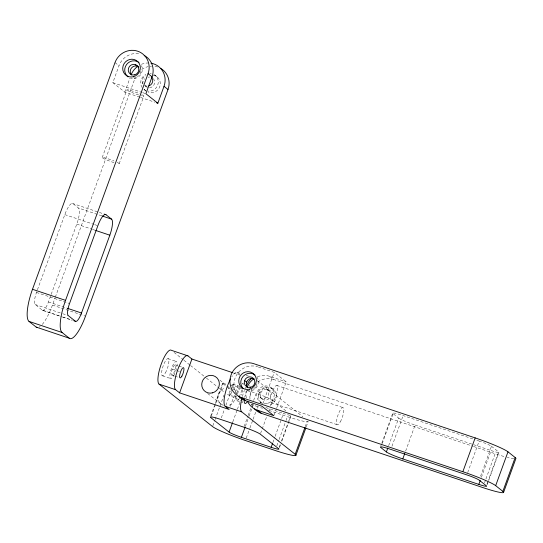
<?xml version="1.0" encoding="UTF-8"?>
<svg xmlns="http://www.w3.org/2000/svg" width="543" height="543" viewBox="0 0 543 543"><rect width="100%" height="100%" fill="white"/><g stroke="black" fill="none" stroke-linecap="round" stroke-linejoin="round"><path stroke-width="0.41" stroke-dasharray="2.71 2.04" d="M59.676 315.999L42.361 310.196L35.18 304.494A10.846 2.885 -71.5 0 1 36.476 292.446L64.807 214.621A14.464 3.849 -71.5 0 1 72.925 203.618L78.511 208.05L102.118 215.965M139.761 97.163L124.809 92.154L112.835 82.658L118.992 65.737A18.082 17.349 -51.6 0 1 140.359 53.981M42.361 310.196A10.846 2.885 -71.5 0 0 48.449 301.942L76.773 224.116A14.464 3.849 -71.5 0 0 78.511 208.05M124.809 92.154L129.845 78.314M102.24 157.497L126.872 89.826A9.041 0.835 20 0 1 139.782 93.783M42.273 324.436A28.928 7.697 -71.5 0 0 52.44 305.105L55.047 297.951M55.338 297.15L134.956 78.402A18.082 17.349 -51.6 0 1 135.485 77.092M119.188 163.742L143.82 96.07M210.677 416.196L214.967 404.392M215.259 403.605L222.705 383.141M211.302 415.972L223.044 383.711A14.464 1.337 20 0 1 225.908 383.487M212.842 425.78L214.845 420.268M215.137 419.481L224.015 395.087M221.327 417.872L224.476 409.218M225.908 405.282L231.922 388.754M232.214 387.974L233.069 385.611L241.845 388.55M230.327 406.334L234.338 395.318M235.479 392.168L238.343 384.295M232.804 421.877L237.101 410.074M237.386 409.286L240.25 401.42M244.18 426.418L247.9 416.182M248.185 415.402L250.764 408.316M251.911 405.166L252.481 403.598M253.629 400.449L256.208 393.363L246.631 390.159M245.402 426.309L248.837 416.868M249.122 416.081L252.278 407.426M252.563 406.639L253.418 404.277M246.244 438.133L249.678 428.692M249.963 427.904L252.828 420.031M253.113 419.25L255.977 411.377M257.124 408.227L257.694 406.659L262.52 408.275M262.778 403.836L274.235 372.362L257.708 366.824L256.567 365.921M260.592 433.382L266.891 416.067M268.894 410.562L269.471 408.988M270.618 405.838L272.62 400.327A14.464 1.337 20 0 0 256.208 393.363M274.174 414.906L276.468 408.614M276.754 407.827L286.209 381.858L274.235 372.362M272.857 442.579L274.86 437.067M275.145 436.287L283.453 413.461A10.846 1.005 20 0 0 290.491 415.368M276.849 445.742L278.851 440.237M279.136 439.45L285.727 421.348M286.012 420.56L287.444 416.63A28.928 2.674 20 0 0 308.18 421.558L306.177 427.07M279.231 447.154L280.378 444.004M281.525 440.855L288.394 421.972M288.686 421.185L290.688 415.673M279.489 447.575L280.629 444.425M281.776 441.283L291.231 415.314M305.207 426.723L307.216 421.219M380.738 446.156L381.6 443.801M381.885 443.013L392.765 413.108M382.224 443.577L393.105 413.671A14.464 1.337 20 0 1 403.137 415.571L475.152 439.715M388.666 445.647L398.691 418.103L393.105 413.671M391.965 446.265L403.137 415.571M405.655 451.036L415.103 425.067A14.464 1.337 20 0 1 398.691 418.103M467.699 472.532L479.157 441.059L475.953 439.986M480.582 476.184L491.463 446.278A10.846 1.005 20 0 0 479.157 441.059M481.383 477.311L491.123 450.554A10.846 1.005 20 0 0 498.644 451.98L488.333 480.304M484.519 482.836L485.666 479.686M485.951 478.899L495.114 453.717A28.928 2.674 20 0 0 505.092 456.819M486.901 484.241L488.048 481.091M487.159 484.661L498.902 452.4M112.835 82.658L141.954 92.419M142.741 92.683L145.891 93.735M140.542 97.428L154.707 102.179M72.362 203.387L104.629 214.207M64.807 214.621L93.919 224.381M94.706 224.646L97.855 225.705M76.773 224.116L91.726 229.132M92.514 229.39L94.876 230.184M36.476 292.446L69.531 303.523M48.449 301.942L66.551 308.01M257.47 376.774A18.082 17.349 -51.6 0 1 269.681 376.319L286.209 381.858M415.103 425.067L491.123 450.554M52.44 305.105L85.489 316.189M269.681 376.319L273.672 379.482L472.648 446.19M473.448 446.455L495.114 453.717M276.794 385.428L342.891 407.583M35.18 304.494L61.936 313.467M62.723 313.732L68.228 315.578M236.809 372.193L240.651 373.53M246.162 375.376L248.613 376.15M233.497 372.96L239.897 375.104M62.818 317.051L72.267 320.221M42.782 310.365L61.664 316.698M62.452 316.963L71.9 320.126M167.977 358.631L176.237 361.4M243.841 384.064L242.341 383.562A9.041 2.403 -71.5 0 1 243.278 386.249M249.101 385.829L250.601 386.331M175.145 364.842L178.152 365.853M178.898 366.104L181.905 367.109M232.988 384.234L239.748 386.501M172.314 369.057L180.575 371.826M233.157 389.453L238.411 391.218M271.33 402.635L337.434 424.789M171.873 375.165L174.127 375.926M174.873 376.177L178.633 377.433M229.709 394.557L237.223 397.076M265.765 407.535L283.453 413.461M268.955 410.433L287.444 416.63M162.52 375.837L170.78 378.607M236.884 400.768L242.891 402.784M154.965 75.172L156.961 76.753M144.703 85.482L146.196 86.67M115.001 62.574L118.992 65.737M133.816 77.493L134.956 78.402M491.463 446.278L498.644 451.98M270.998 387.627L272.993 389.216M257.334 380.636L302.879 416.766M266.81 388.924L268.805 390.505M239.789 374.283L237.508 372.478A18.082 4.812 -71.5 0 0 231.739 376.89M272.62 400.327L286.385 411.248M258.563 391.578L260.559 393.159M260.233 397.551L262.228 399.132M260.036 402.01L261.529 403.198M219.861 380.1L230.076 388.204M223.044 383.711L226.322 386.311M226.974 386.826L230.911 389.949M174.045 352.414L183.283 359.744M183.948 360.267L189.887 364.977M190.545 365.5L205.729 377.548M206.388 378.071L224.211 392.202M207.623 393.465L221.028 404.101M235.268 395.542A9.041 8.674 -51.6 0 1 227.517 405.702M223.431 405.37A9.041 8.674 -51.6 0 1 217.757 396.193A9.041 8.674 -51.6 0 1 225.501 388.116M228.257 388.123A9.041 8.674 -51.6 0 1 229.587 388.449M242.789 389.731A9.041 2.403 -71.5 0 1 241.099 395.053M239.415 398.419A9.041 2.403 -71.5 0 1 236.022 397.028M236.762 393.275A9.041 2.403 -71.5 0 1 239.232 386.915M251.538 389.019A9.041 2.403 -71.5 0 1 249.366 397.822M244.696 397.367A9.041 2.403 -71.5 0 1 246.929 390.817M241.662 389.949A5.423 1.446 -71.5 0 1 239.497 395.915M237.556 394.381A5.423 1.446 -71.5 0 1 240.4 387.498M242.361 396.485A18.082 4.812 -71.5 0 1 244.377 390.451M245.164 388.53A18.082 4.812 -71.5 0 1 245.707 387.295M231.467 385.645A5.423 1.446 -71.5 0 1 233.361 384.532A5.423 1.446 -71.5 0 1 233.056 388.727M231.915 391.87A5.423 1.446 -71.5 0 1 229.336 394.259A5.423 1.446 -71.5 0 1 230.151 388.449M231.705 385.157A14.464 1.337 20 0 1 233.069 385.611M257.694 406.659A28.928 2.674 20 0 1 251.348 404.447M242.938 401.277A28.928 2.674 20 0 1 226.193 393.627M261.02 402.682A9.041 8.674 -51.6 0 1 263.029 388.924A9.041 8.674 -51.6 0 1 275.871 393.234A9.041 8.674 -51.6 0 1 268.52 405.193M256.907 376.944A9.041 8.674 -51.6 0 1 256.466 387.41A9.041 8.674 -51.6 0 1 246.474 390.621M252.814 406.836A18.082 17.349 -51.6 0 1 251.47 404.447M249.99 399.146A18.082 17.349 -51.6 0 1 251.518 389.548M257.762 381.973A18.082 17.349 -51.6 0 1 273.672 379.482M246.359 398.033A18.082 17.349 -51.6 0 1 246.237 390.41M236.857 394.17A18.082 17.349 -51.6 0 1 237.739 373.245A18.082 17.349 -51.6 0 1 257.708 366.824M256.839 383.752A5.423 5.206 -51.6 0 1 256.16 386.175M255.692 386.887A5.423 5.206 -51.6 0 1 253.751 388.503M252.97 388.822A5.423 5.206 -51.6 0 1 252.156 389.019M513.875 458.801A28.928 2.674 20 0 1 507.216 457.403M117.173 162.371A9.041 0.835 20 0 1 117.186 163.531M113.976 162.615A9.041 0.835 20 0 1 102.213 157.558A9.041 0.835 20 0 1 113.955 160.966M141.804 94.692A9.041 0.835 20 0 1 140.875 95.616M138.608 94.944A9.041 0.835 20 0 1 126.872 89.826M153.228 75.151A9.041 8.674 -51.6 0 1 159.961 86.038A9.041 8.674 -51.6 0 1 148.402 92.398M144.133 89.154A9.041 8.674 -51.6 0 0 145.999 91.129L144.004 89.547A9.041 8.674 -51.6 0 0 146.406 90.817M142.673 83.921A9.041 8.674 -51.6 0 1 144.574 78.694M153.818 74.439A9.041 8.674 -51.6 0 1 157.748 85.129A9.041 8.674 -51.6 0 1 147.737 91.149M142.137 87.572A9.041 8.674 -51.6 0 1 145.823 74.418M149.861 73.454A9.041 8.674 -51.6 0 1 151.232 73.57M153.384 78.592A5.423 5.206 -51.6 0 1 149.257 87.701M147.635 87.437A5.423 5.206 -51.6 0 1 145.076 85.489M148.063 77.276A5.423 5.206 -51.6 0 1 149.712 77.018M141.547 65.676A9.041 8.674 -51.6 0 1 139.979 75.491A9.041 8.674 -51.6 0 1 130.442 78.158M141.73 69.511A18.082 17.349 -51.6 0 1 148.096 66.619M150.153 66.26A18.082 17.349 -51.6 0 1 151.538 66.151M154.979 66.361A18.082 17.349 -51.6 0 1 157.64 67.02M141.438 64.312A18.082 17.349 -51.6 0 1 148.239 62.974M147.268 86.113A5.423 5.206 -51.6 0 1 144.893 85.529M143.081 83.907A5.423 5.206 -51.6 0 1 146.074 75.694M40.175 326.458A28.928 7.697 -71.5 0 1 39.144 327.13M140.807 71.289A5.423 5.206 -51.6 0 1 138.445 75.606M137.718 76.047A5.423 5.206 -51.6 0 1 136.938 76.366M165.432 372.837A9.041 2.403 -71.5 0 0 168.323 358.774A9.041 2.403 -71.5 0 0 161.977 370.095A9.041 2.403 -71.5 0 0 165.432 372.837M173.699 375.607A9.041 2.403 -71.5 0 0 176.59 361.55A9.041 2.403 -71.5 0 0 170.244 372.865A9.041 2.403 -71.5 0 0 173.699 375.607M173.624 373.367A5.423 1.446 -71.5 0 0 175.355 364.93A5.423 1.446 -71.5 0 0 171.547 371.724A5.423 1.446 -71.5 0 0 173.624 373.367M340.352 421.789A9.041 2.403 -71.5 0 0 343.244 407.732A9.041 2.403 -71.5 0 0 336.898 419.047A9.041 2.403 -71.5 0 0 340.352 421.789M274.249 399.628A9.041 2.403 -71.5 0 0 277.14 385.571A9.041 2.403 -71.5 0 0 270.794 396.885A9.041 2.403 -71.5 0 0 274.249 399.628M267.434 403.422A9.041 8.674 -51.6 0 0 272.009 388.537A9.041 8.674 -51.6 0 0 257.104 392.494A9.041 8.674 -51.6 0 0 267.434 403.422M266.667 399.981A5.423 5.206 -51.6 0 0 269.416 391.048A5.423 5.206 -51.6 0 0 260.47 393.424A5.423 5.206 -51.6 0 0 266.667 399.981M264.672 398.399A5.423 5.206 -51.6 0 0 267.421 389.467A5.423 5.206 -51.6 0 0 258.475 391.842A5.423 5.206 -51.6 0 0 264.672 398.399"/><path stroke-width="0.81" d="M37.324 327.572A28.928 7.697 -71.5 0 1 36.205 327.11L29.023 321.415A28.928 7.697 -71.5 0 1 32.492 289.283L115.001 62.574A18.082 17.349 -51.6 0 1 137.684 51.198A18.082 17.349 -51.6 0 1 148.056 73.658L152.047 76.821L145.891 93.735L157.857 103.231L164.013 86.317A18.082 17.349 -51.6 0 0 150.988 63.198M160.742 68.425A18.082 17.349 -51.6 0 1 168.004 89.48L85.489 316.189A28.928 7.697 -71.5 0 1 69.253 338.194L62.072 332.492A28.928 7.697 -71.5 0 1 65.54 300.36L148.056 73.658M73.841 320.743L75.416 321.273A10.846 2.885 -71.5 0 0 81.504 313.019L109.829 235.194A14.464 3.849 -71.5 0 0 111.559 219.128L105.973 214.702L104.399 214.173M230.592 378.892A18.082 4.812 -71.5 0 0 225.189 406.313L229.18 409.476L179.604 392.86L191.917 359.025L187.932 355.855L171.405 350.316A18.082 4.812 -71.5 0 0 161.257 364.068A18.082 4.812 -71.5 0 0 159.085 384.152L212.557 426.567A28.928 2.674 20 0 0 245.382 440.495L275.131 450.466A28.928 2.674 20 0 0 295.182 454.267L304.922 427.511M229.085 432.106L210.725 417.547A14.464 1.337 20 0 1 220.757 419.447L243.888 427.205A14.464 1.337 20 0 1 260.307 434.169L278.661 448.728A10.846 1.005 20 0 1 271.14 447.303L241.391 437.325A10.846 1.005 20 0 1 229.085 432.106L232.519 422.664M241.391 437.325L245.117 427.097M271.14 447.303L272.572 443.366M295.86 455.394L305.885 427.857M386.378 451.939L380.792 447.513A14.464 1.337 20 0 1 390.817 449.414L466.837 474.894A10.846 1.005 20 0 1 479.15 480.121L486.331 485.815A10.846 1.005 20 0 1 478.811 484.39L402.791 458.903A14.464 1.337 20 0 1 386.378 451.939L387.811 448.009M402.791 458.903L404.793 453.398M475.166 437.896A28.928 2.674 20 0 1 507.99 451.824L515.171 457.518L502.859 491.354L495.671 485.659A28.928 2.674 20 0 0 462.846 471.731L475.166 437.896L253.717 363.661A18.082 17.349 -51.6 0 0 231.033 375.037A18.082 17.349 -51.6 0 0 241.404 397.496L245.395 400.659L261.916 406.198L273.889 415.694L257.362 410.155A18.082 17.349 -51.6 0 1 247.479 401.284M478.811 484.39L480.243 480.453M495.671 485.659L507.99 451.824M503.537 492.487L515.85 458.652A28.928 2.674 20 0 0 515.171 457.518M156.282 102.708L157.857 103.231M102.118 215.965L111.559 219.128M95.663 230.449L109.829 235.194M32.492 289.283L65.54 300.36M67.339 308.275L81.504 313.019M191.917 359.025L232.703 372.695M29.023 321.415L62.072 332.492M36.205 327.11L69.253 338.194M241.404 397.496L462.846 471.731M254.524 408.96A18.082 17.349 -51.6 0 0 261.353 413.318L482.802 487.553A28.928 2.674 20 0 0 502.859 491.354M159.085 384.152L175.613 389.691L179.604 392.86M225.189 406.313L241.716 411.852L295.182 454.267M164.013 86.317L168.004 89.48M135.37 64.624L137.365 66.205M244.601 380.494L246.597 382.082M257.362 410.155L261.353 413.318M75.416 321.273L68.228 315.578A10.846 2.885 -71.5 0 1 69.531 303.523L97.855 225.705A14.464 3.849 -71.5 0 1 105.973 214.702M247.676 401.189A9.041 2.403 -71.5 0 1 244.289 399.797M175.613 389.691A18.082 4.812 -71.5 0 1 177.778 369.613A18.082 4.812 -71.5 0 1 187.932 355.855M241.716 411.852A18.082 4.812 -71.5 0 1 241.832 398.487M246.352 385.917A18.082 4.812 -71.5 0 1 251.552 378.423M243.06 388.442A9.041 8.674 -51.6 0 1 243.101 376.36A9.041 8.674 -51.6 0 1 255.04 374.969M246.997 387.695A18.082 17.349 -51.6 0 1 253.771 378.81M245.395 400.659A18.082 17.349 -51.6 0 1 238.56 396.302M247.656 387.512A5.423 5.206 -51.6 0 1 254.151 378.987M151.334 77.282A5.423 5.206 -51.6 0 1 152.088 77.601M128.039 76.889A9.041 8.674 -51.6 0 1 126.614 64.447A9.041 8.674 -51.6 0 1 139.008 62.506M131.216 74.574A18.082 17.349 -51.6 0 1 137.739 66.348M144.187 55.434A18.082 17.349 -51.6 0 1 152.047 76.821M151.897 77.649A5.423 5.206 -51.6 0 1 148.911 85.855M131.623 75.049A5.423 5.206 -51.6 0 1 131.644 67.8A5.423 5.206 -51.6 0 1 138.811 66.965M212.469 392.854A9.041 8.674 -51.6 0 0 217.044 377.969A9.041 8.674 -51.6 0 0 202.139 381.926A9.041 8.674 -51.6 0 0 212.469 392.854M181.885 376.136A5.423 1.446 -71.5 0 0 183.615 367.699A5.423 1.446 -71.5 0 0 179.808 374.494A5.423 1.446 -71.5 0 0 181.885 376.136M249.481 389.182A9.041 8.674 -51.6 0 0 254.056 374.297A9.041 8.674 -51.6 0 0 239.151 378.254A9.041 8.674 -51.6 0 0 249.481 389.182M250.71 387.322A5.423 5.206 -51.6 0 0 253.452 378.39A5.423 5.206 -51.6 0 0 244.506 380.765A5.423 5.206 -51.6 0 0 250.71 387.322M133.449 76.719A9.041 8.674 -51.6 0 0 138.024 61.834A9.041 8.674 -51.6 0 0 123.118 65.791A9.041 8.674 -51.6 0 0 133.449 76.719M134.678 74.859A5.423 5.206 -51.6 0 0 137.42 65.927A5.423 5.206 -51.6 0 0 128.474 68.303A5.423 5.206 -51.6 0 0 134.678 74.859"/></g></svg>
